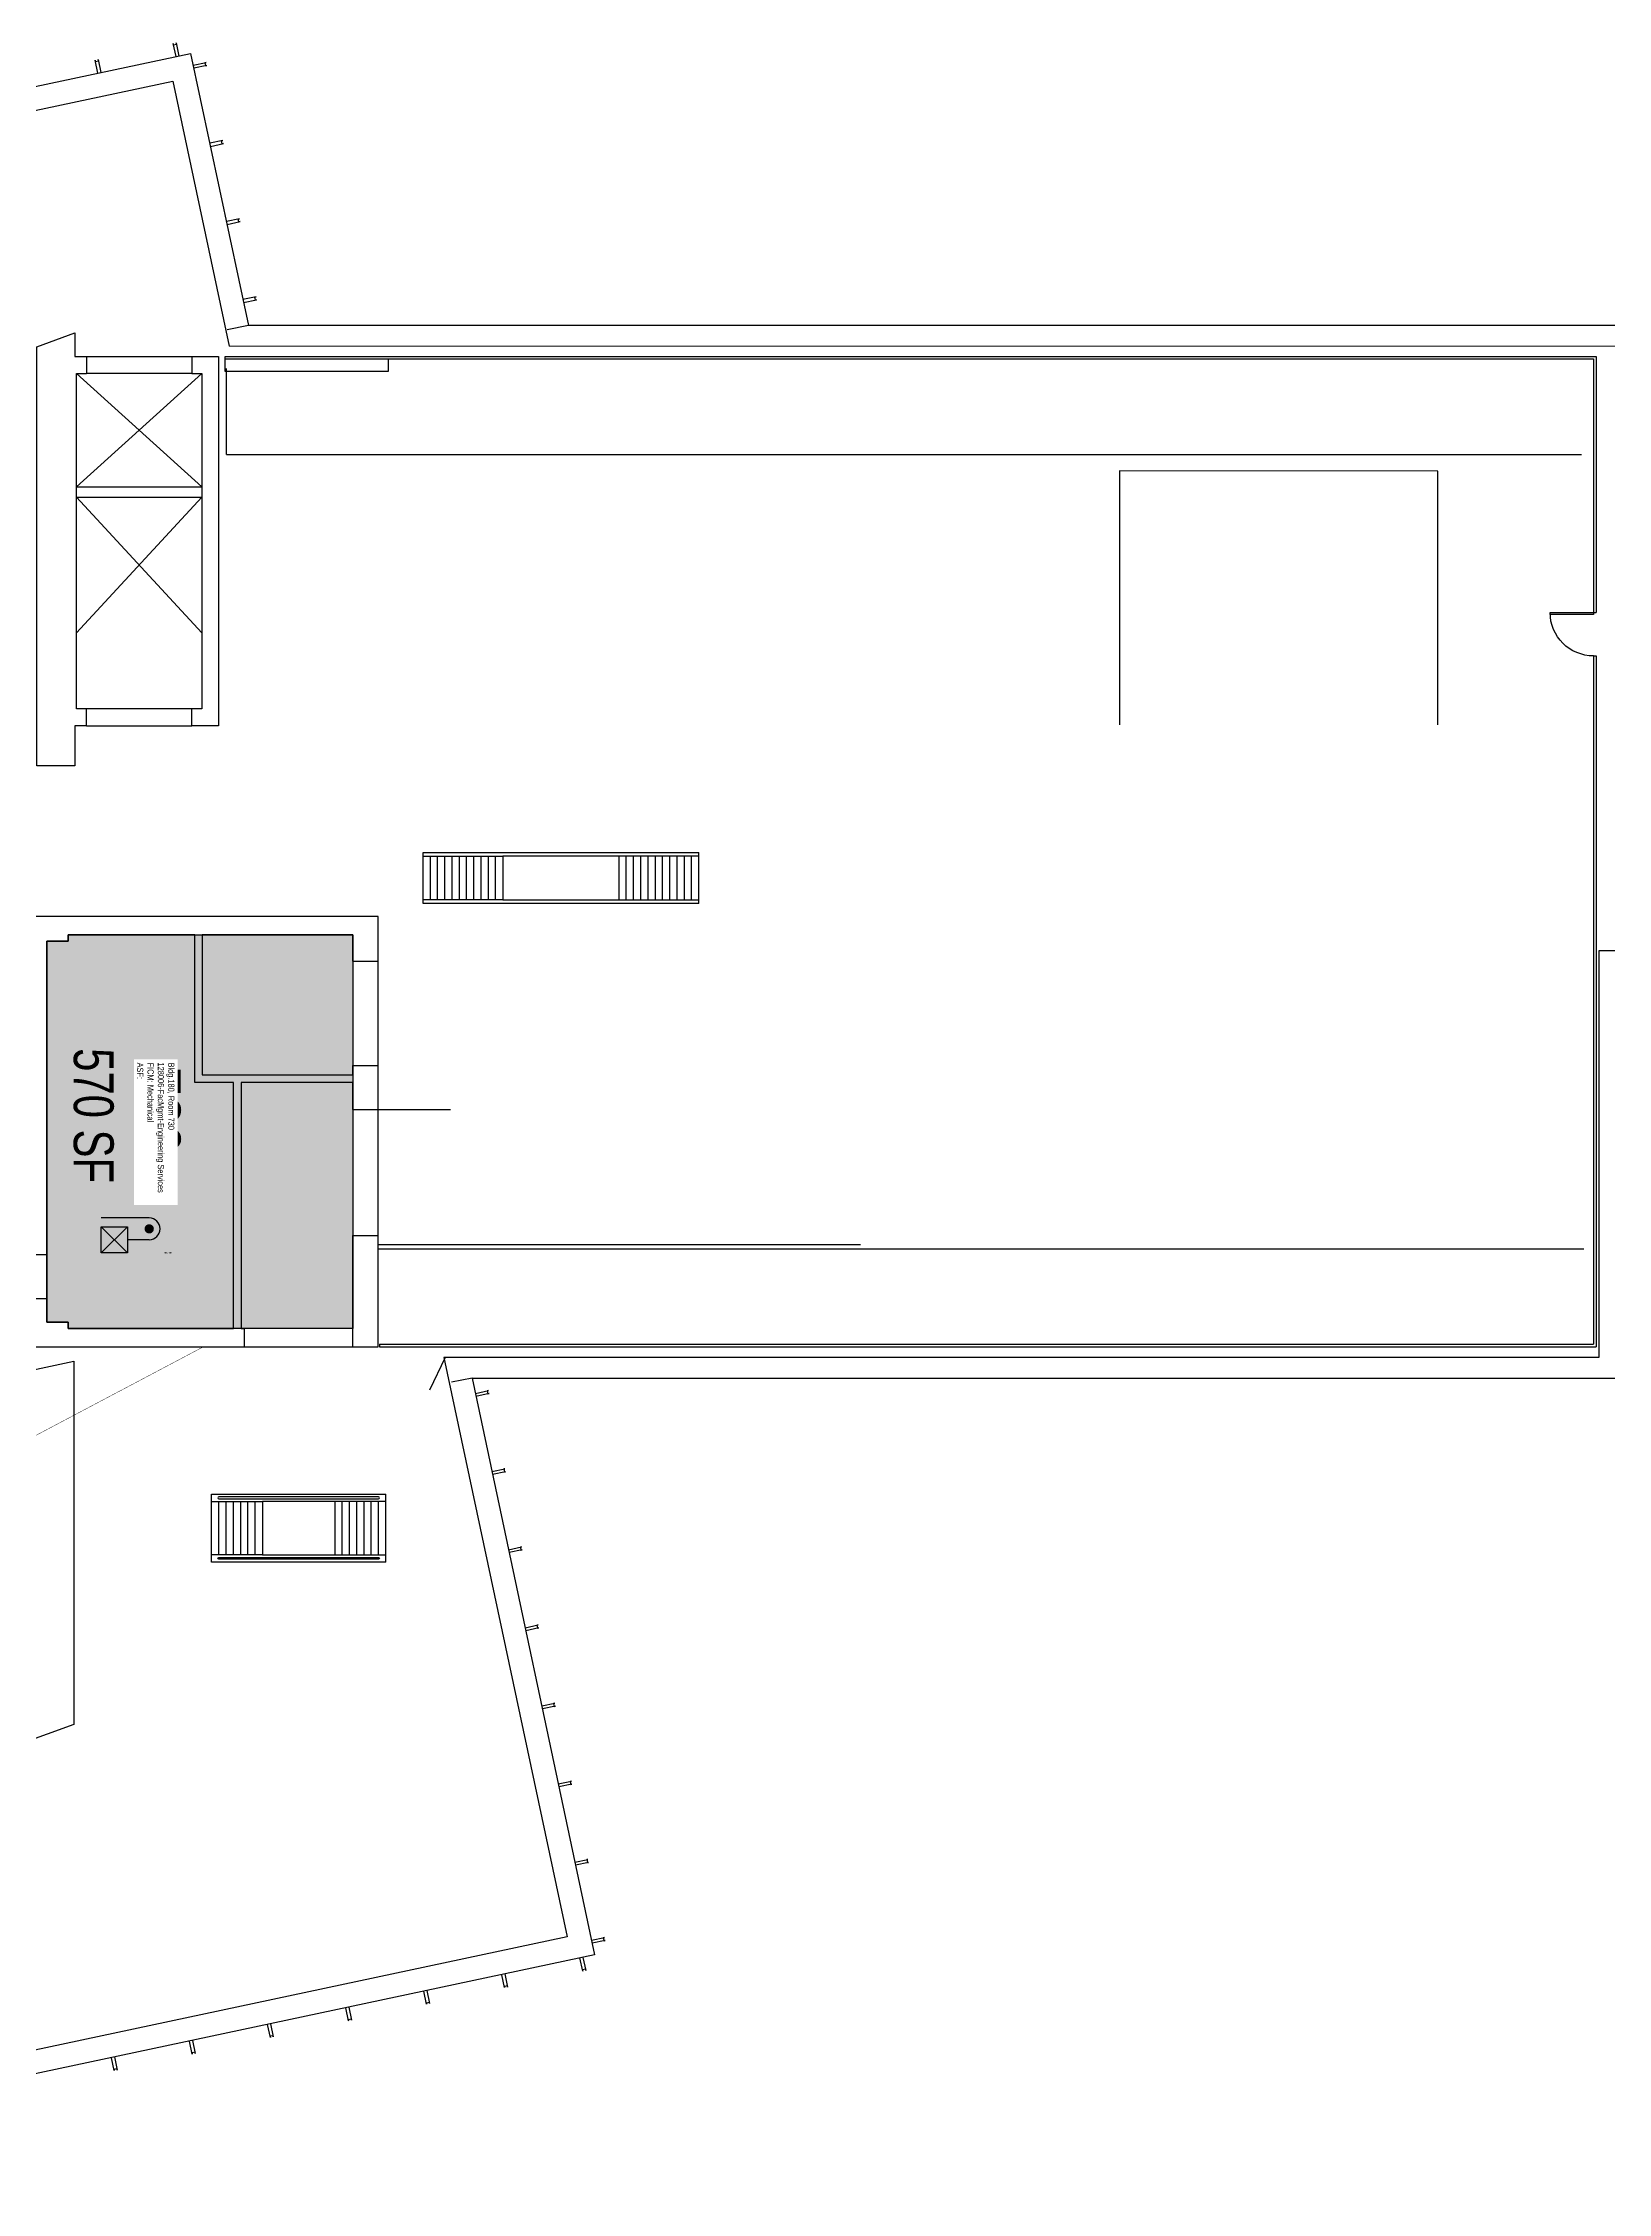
# Model space of a CAD drawing. Header units: inches. Extents: x 69212139 to 69217811, y 27675427 to 27678930.
# Drawn here: x 69215319 to 69216613, y 27677154 to 27678930 of the extents above; entities that cross this region are included whole.
import ezdxf
from ezdxf.enums import TextEntityAlignment as Align

# ---------------------------------------------------------------- set-up
doc = ezdxf.new("R2010")
doc.units = ezdxf.units.IN
doc.header["$LTSCALE"] = 0.25
doc.header["$MEASUREMENT"] = 0
doc.layers.get('0').update_dxf_attribs({"linetype": 'CONTINUOUS'})
for name, color, linetype in [('A-DOOR', 2, 'CONTINUOUS'), ('A-FLOR', 3, 'CONTINUOUS'), ('A-IDEN-ICON', 4, 'CONTINUOUS'), ('A-IDEN-RNUM', 7, 'CONTINUOUS'), ('A-IDEN-SNUM', 4, 'CONTINUOUS'), ('A-IDEN-VNUM', 4, 'CONTINUOUS'), ('A-ROOF', 2, 'CONTINUOUS'), ('A-WALL', 5, 'CONTINUOUS'), ('AREA-ASSIGN', 7, 'CONTINUOUS'), ('AREA-GROSS', 1, 'CONTINUOUS'), ('AREA-TEXT', 3, 'CONTINUOUS'), ('Rooms-Category-Color', 7, 'CONTINUOUS'), ('Rooms-College-Color', 7, 'CONTINUOUS'), ('Rooms-Department-Color', 7, 'CONTINUOUS'), ('Rooms-Division-Color', 7, 'CONTINUOUS'), ('Rooms-Information', 7, 'CONTINUOUS')]:
    doc.layers.add(name, color=color, linetype=linetype)
doc.styles.add('CP_AREA', font='arial.ttf', dxfattribs={"height": 15})
doc.styles.add('CP_ROOMSNUMBER', font='arial.ttf', dxfattribs={"height": 1})
doc.styles.add('CP_ROOMVNUMBER', font='arial.ttf', dxfattribs={"width": 0.85, "height": 0.075})

# ---------------------------------------------------------------- blocks, each defined once
blk = doc.blocks.new('Z08D36')
at = {"linetype": 'Continuous', "lineweight": -3}
blk.add_lwpolyline([(-18, 0), (-16.25, 0), (-16.25, 36), (-18, 36)], close=True, dxfattribs=at)
blk.add_arc((-18, 0), 36, 0, 90)
blk = doc.blocks.new('CPELEV')
for p, q in [((-0.035, 0.03), (-0.035, -0.08)), ((0.015, 0.03), (0.015, -0.02)), ((0.045, -0.08), (-0.015, -0.02)), ((-0.015, -0.08), (0.045, -0.02)), ((-0.015, -0.02), (0.045, -0.02)), ((-0.015, -0.08), (-0.015, -0.02)), ((0.045, -0.02), (0.045, -0.08)), ((0.045, -0.08), (-0.015, -0.08))]:
    blk.add_line(p, q)
at = {"const_width": 0.0106}
blk.add_lwpolyline([(-0.0153, 0.03, 1), (-0.0047, 0.03, 1)], format="xyb", close=True, dxfattribs=at)
blk.add_arc((-0.01, 0.03), 0.025, 0, 180)

msp = doc.modelspace()

# ---------------------------------------------------------------- hatches: boundary and pattern name
at = {"layer": 'Rooms-Category-Color', "true_color": 0xadadad}
msp.add_hatch(color=253, dxfattribs=at).paths.add_polyline_path([(69215322.5, 27678188), (69215340.1, 27678188), (69215340.1, 27678193.4), (69215575.5, 27678193.4), (69215575.5, 27677868), (69215340.1, 27677868), (69215340.1, 27677873.4), (69215322.5, 27677873.4)])
at = {"layer": 'Rooms-College-Color', "true_color": 0xadadad}
msp.add_hatch(color=253, dxfattribs=at).paths.add_polyline_path([(69215322.5, 27678188), (69215340.1, 27678188), (69215340.1, 27678193.4), (69215575.5, 27678193.4), (69215575.5, 27677868), (69215340.1, 27677868), (69215340.1, 27677873.4), (69215322.5, 27677873.4)])
at = {"layer": 'Rooms-Department-Color', "true_color": 0xacacac}
msp.add_hatch(color=253, dxfattribs=at).paths.add_polyline_path([(69215322.5, 27678188), (69215340.1, 27678188), (69215340.1, 27678193.4), (69215575.5, 27678193.4), (69215575.5, 27677868), (69215340.1, 27677868), (69215340.1, 27677873.4), (69215322.5, 27677873.4)])
at = {"layer": 'Rooms-Division-Color', "true_color": 0xadadad}
msp.add_hatch(color=253, dxfattribs=at).paths.add_polyline_path([(69215322.5, 27678188), (69215340.1, 27678188), (69215340.1, 27678193.4), (69215575.5, 27678193.4), (69215575.5, 27677868), (69215340.1, 27677868), (69215340.1, 27677873.4), (69215322.5, 27677873.4)])

# ---------------------------------------------------------------- linework, layer by layer
at = {"layer": 'A-FLOR'}
for p, q in [((69215347.1, 27678563.6), (69215450.5, 27678657.3)), ((69215347.1, 27678657.3), (69215450.5, 27678563.6)), ((69215355.2, 27678671.3), (69215442.3, 27678671.3)), ((69215442.3, 27678657.2), (69215355.2, 27678657.2)), ((69215471, 27678590.3), (69215471, 27678661.3)), ((69215471, 27678590.3), (69216591.2, 27678590.3)), ((69215347.1, 27678563.6), (69215450.5, 27678563.6)), ((69215347.1, 27678555.1), (69215450.5, 27678555.1)), ((69215347.1, 27678555.1), (69215450.5, 27678442.8)), ((69215347.1, 27678442.8), (69215450.5, 27678555.1)), ((69215442.3, 27678380.1), (69215355.2, 27678380.1)), ((69215355.2, 27678366.1), (69215442.3, 27678366.1)), ((69215322.5, 27677928.9), (69215322.5, 27677892.9)), ((69215596.5, 27677933.8), (69216593.2, 27677933.8)), ((69214980.7, 27677763.7), (69215344.7, 27677841.1)), ((69215344.7, 27677841.1), (69215344.7, 27677540.9)), ((69215458.7, 27677731.1), (69215602.7, 27677731.1)), ((69215458.7, 27677675.1), (69215458.7, 27677731.1)), ((69215602.7, 27677675.1), (69215602.7, 27677731.1)), ((69215458.7, 27677725.1), (69215500.7, 27677725.1)), ((69215464.7, 27677681.1), (69215464.7, 27677725.1)), ((69215470.7, 27677681.1), (69215470.7, 27677725.1)), ((69215476.7, 27677681.1), (69215476.7, 27677725.1)), ((69215482.7, 27677681.1), (69215482.7, 27677725.1)), ((69215488.7, 27677681.1), (69215488.7, 27677725.1)), ((69215494.7, 27677681.1), (69215494.7, 27677725.1)), ((69215602.7, 27677725.1), (69215560.7, 27677725.1)), ((69215566.7, 27677681.1), (69215566.7, 27677725.1)), ((69215572.7, 27677681.1), (69215572.7, 27677725.1)), ((69215578.7, 27677681.1), (69215578.7, 27677725.1)), ((69215584.7, 27677681.1), (69215584.7, 27677725.1)), ((69215590.7, 27677681.1), (69215590.7, 27677725.1)), ((69215596.7, 27677681.1), (69215596.7, 27677725.1)), ((69215500.7, 27677681.1), (69215458.7, 27677681.1)), ((69215560.7, 27677681.1), (69215602.7, 27677681.1)), ((69215602.7, 27677675.1), (69215458.7, 27677675.1)), ((69215344.7, 27677540.9), (69215094.9, 27677450))]:
    msp.add_line(p, q, dxfattribs=at)
msp.add_lwpolyline([(69216472.3, 27678367), (69216472.3, 27678576.5), (69216209.3, 27678576.7), (69216209.3, 27678367)], dxfattribs=at)
for points in [[(69215596.7, 27677728.9), (69215464.7, 27677728.9, 1), (69215464.7, 27677727.4), (69215596.7, 27677727.4, 1)], [(69215596.7, 27677677.4), (69215464.7, 27677677.4, -1), (69215464.7, 27677678.9), (69215596.7, 27677678.9, -1)]]:
    msp.add_lwpolyline(points, format="xyb", close=True, dxfattribs=at)
msp.add_lwpolyline([(69215500.7, 27677725.1), (69215500.7, 27677681.1), (69215560.7, 27677681.1), (69215560.7, 27677725.1)], close=True, dxfattribs=at)
at = {"layer": 'A-ROOF'}
for p, q in [((69214515.8, 27678724.9), (69215441.3, 27678921.6)), ((69215441.3, 27678921.6), (69215489.1, 27678696.9)), ((69215489.1, 27678696.9), (69215471.5, 27678693.2)), ((69215633.5, 27678261.3), (69215861.5, 27678261.3)), ((69215633.5, 27678219.3), (69215633.5, 27678261.3)), ((69215633.5, 27678258.3), (69215699.5, 27678258.3)), ((69215639.5, 27678222.3), (69215639.5, 27678258.3)), ((69215645.5, 27678222.3), (69215645.5, 27678258.3)), ((69215651.5, 27678222.3), (69215651.5, 27678258.3)), ((69215657.5, 27678222.3), (69215657.5, 27678258.3)), ((69215663.5, 27678222.3), (69215663.5, 27678258.3)), ((69215669.5, 27678222.3), (69215669.5, 27678258.3)), ((69215675.5, 27678222.3), (69215675.5, 27678258.3)), ((69215681.5, 27678222.3), (69215681.5, 27678258.3)), ((69215687.5, 27678222.3), (69215687.5, 27678258.3)), ((69215693.5, 27678222.3), (69215693.5, 27678258.3)), ((69215861.5, 27678258.3), (69215795.5, 27678258.3)), ((69215801.5, 27678222.3), (69215801.5, 27678258.3)), ((69215807.5, 27678222.3), (69215807.5, 27678258.3)), ((69215813.5, 27678222.3), (69215813.5, 27678258.3)), ((69215819.5, 27678222.3), (69215819.5, 27678258.3)), ((69215825.5, 27678222.3), (69215825.5, 27678258.3)), ((69215831.5, 27678222.3), (69215831.5, 27678258.3)), ((69215837.5, 27678222.3), (69215837.5, 27678258.3)), ((69215843.5, 27678222.3), (69215843.5, 27678258.3)), ((69215849.5, 27678222.3), (69215849.5, 27678258.3)), ((69215855.5, 27678222.3), (69215855.5, 27678258.3)), ((69215861.5, 27678219.3), (69215861.5, 27678261.3)), ((69215699.5, 27678222.3), (69215633.5, 27678222.3)), ((69215861.5, 27678219.3), (69215633.5, 27678219.3)), ((69215795.5, 27678222.3), (69215861.5, 27678222.3)), ((69215995.1, 27677937.1), (69215596.5, 27677937.1)), ((69215639.2, 27677817.4), (69215651.9, 27677844.4)), ((69215674, 27677827.1), (69215657.1, 27677823.6)), ((69215674, 27677827.1), (69215775.3, 27677350.4)), ((69215775.3, 27677350.4), (69214849.8, 27677153.7))]:
    msp.add_line(p, q, dxfattribs=at)
for points in [[(69215429.3, 27678919), (69215427, 27678929.8), (69215427.2, 27678928.8), (69215429.6, 27678929.3), (69215429.4, 27678930.3), (69215431.7, 27678919.5)], [(69215364.7, 27678905.3), (69215362.4, 27678916.1), (69215362.6, 27678915.1), (69215365.1, 27678915.6), (69215364.9, 27678916.6), (69215367.1, 27678905.8)], [(69215443.4, 27678911.9), (69215454.2, 27678914.2), (69215453.2, 27678914), (69215453.7, 27678911.6), (69215454.7, 27678911.8), (69215444, 27678909.5)], [(69214648.2, 27678194.7), (69214538.6, 27678710), (69215426.5, 27678898.8), (69215473.1, 27678679.7)], [(69215457.7, 27678844.9), (69215468.4, 27678847.2), (69215467.5, 27678847), (69215466.9, 27678849.5), (69215467.9, 27678849.7), (69215457.2, 27678847.4)], [(69215471.4, 27678780.4), (69215482.2, 27678782.7), (69215481.2, 27678782.4), (69215480.7, 27678784.9), (69215481.6, 27678785.1), (69215470.9, 27678782.8)], [(69215485.1, 27678715.8), (69215495.9, 27678718.1), (69215494.9, 27678717.9), (69215494.4, 27678720.3), (69215495.4, 27678720.5), (69215484.6, 27678718.3)], [(69217618.9, 27678216.9), (69217618.9, 27678696.9), (69215489.1, 27678696.9)], [(69217601.7, 27678199.6), (69217601.7, 27678679.6), (69215473.1, 27678679.7)], [(69215674, 27677827.1), (69216622.9, 27677827.1), (69216622.9, 27678163.3), (69217810.9, 27678163.3), (69217810.9, 27678216.9), (69217618.9, 27678216.9)], [(69215650.7, 27677844.4), (69216605.7, 27677844.4), (69216605.7, 27678180.5), (69217793.7, 27678180.5), (69217793.7, 27678199.6), (69217601.7, 27678199.6)], [(69215650.7, 27677844), (69215752.5, 27677365.3), (69214864.6, 27677176.5), (69214823.5, 27677369.7), (69214813.8, 27677366.1)], [(69215676.7, 27677814.4), (69215687.5, 27677816.7), (69215686.5, 27677816.5), (69215687, 27677814.1), (69215688, 27677814.3), (69215677.2, 27677812)], [(69215690.4, 27677749.9), (69215701.2, 27677752.2), (69215700.2, 27677752), (69215700.7, 27677749.5), (69215701.7, 27677749.7), (69215690.9, 27677747.4)], [(69215704.1, 27677685.3), (69215714.9, 27677687.6), (69215713.9, 27677687.4), (69215714.4, 27677685), (69215715.4, 27677685.2), (69215704.7, 27677682.9)], [(69215717.9, 27677620.8), (69215728.6, 27677623.1), (69215727.6, 27677622.9), (69215728.2, 27677620.4), (69215729.1, 27677620.6), (69215718.4, 27677618.3)], [(69215731.6, 27677556.2), (69215742.3, 27677558.5), (69215741.4, 27677558.3), (69215741.9, 27677555.8), (69215742.9, 27677556.1), (69215732.1, 27677553.8)], [(69215745.3, 27677491.7), (69215756.1, 27677493.9), (69215755.1, 27677493.7), (69215755.6, 27677491.3), (69215756.6, 27677491.5), (69215745.8, 27677489.2)], [(69215759, 27677427.1), (69215769.8, 27677429.4), (69215768.8, 27677429.2), (69215769.3, 27677426.7), (69215770.3, 27677426.9), (69215759.5, 27677424.7)], [(69215772.8, 27677362.5), (69215783.5, 27677364.8), (69215782.5, 27677364.6), (69215783.1, 27677362.2), (69215784, 27677362.4), (69215773.3, 27677360.1)], [(69215765.7, 27677348.4), (69215768, 27677337.6), (69215767.7, 27677338.6), (69215765.3, 27677338.1), (69215765.5, 27677337.1), (69215763.2, 27677347.9)], [(69215701.1, 27677334.7), (69215703.4, 27677323.9), (69215703.2, 27677324.9), (69215700.7, 27677324.4), (69215700.9, 27677323.4), (69215698.7, 27677334.1)], [(69215572, 27677307.2), (69215574.3, 27677296.5), (69215574.1, 27677297.4), (69215571.6, 27677296.9), (69215571.8, 27677295.9), (69215569.5, 27677306.7)], [(69215636.5, 27677320.9), (69215638.8, 27677310.2), (69215638.6, 27677311.2), (69215636.2, 27677310.6), (69215636.4, 27677309.7), (69215634.1, 27677320.4)], [(69215507.4, 27677293.5), (69215509.7, 27677282.7), (69215509.5, 27677283.7), (69215507.1, 27677283.2), (69215507.3, 27677282.2), (69215505, 27677293)], [(69215442.9, 27677279.8), (69215445.2, 27677269), (69215445, 27677270), (69215442.5, 27677269.5), (69215442.7, 27677268.5), (69215440.4, 27677279.3)], [(69215378.3, 27677266.1), (69215380.6, 27677255.3), (69215380.4, 27677256.3), (69215378, 27677255.7), (69215378.2, 27677254.8), (69215375.9, 27677265.5)]]:
    msp.add_lwpolyline(points, dxfattribs=at)
for points in [[(69215470, 27678669.3), (69215604.7, 27678669.3), (69215604.7, 27678658.9), (69215470, 27678658.9)], [(69215699.5, 27678258.3), (69215699.5, 27678222.3), (69215795.5, 27678222.3), (69215795.5, 27678258.3)]]:
    msp.add_lwpolyline(points, close=True, dxfattribs=at)
at = {"layer": 'A-WALL'}
for p, q in [((69215355.2, 27678671.3), (69215355.2, 27678657.2)), ((69215442.3, 27678671.3), (69215442.3, 27678657.2)), ((69215470, 27678671.3), (69216603.2, 27678671.3)), ((69215470, 27678669.3), (69215470, 27678671.3)), ((69215470, 27678669.3), (69216601.2, 27678669.3)), ((69216601.2, 27678669.3), (69216601.2, 27678459.8)), ((69216603.2, 27678671.3), (69216603.2, 27678459.8)), ((69216601.2, 27678459.8), (69216603.2, 27678459.8)), ((69216601.2, 27678423.8), (69216601.2, 27677855)), ((69216601.2, 27678423.8), (69216603.2, 27678423.8)), ((69216603.2, 27678423.8), (69216603.2, 27677853)), ((69215355.2, 27678366.1), (69215355.2, 27678380.1)), ((69215442.3, 27678366.1), (69215442.3, 27678380.1)), ((69215575.5, 27678171.5), (69215596.5, 27678171.5)), ((69215575.5, 27678085.5), (69215596.5, 27678085.5)), ((69215575.5, 27678071.4), (69215483, 27678071.4)), ((69215575.5, 27678048.9), (69215575.5, 27678071.4)), ((69215575.5, 27678048.9), (69215596.5, 27678048.9)), ((69215596.5, 27678048.9), (69215656.1, 27678048.9)), ((69215575.5, 27677853), (69215575.5, 27677944.9)), ((69215575.5, 27677944.9), (69215596.5, 27677944.9)), ((69215486, 27677853), (69215486, 27677868)), ((69215597.5, 27677855), (69216601.2, 27677855)), ((69215597.5, 27677855), (69215597.5, 27677853)), ((69215597.5, 27677853), (69216603.2, 27677853))]:
    msp.add_line(p, q, dxfattribs=at)
for points in [[(69215345.6, 27678366.1), (69215345.6, 27678333), (69215314.1, 27678333), (69215314.1, 27678679.3), (69215345.6, 27678690.8), (69215345.6, 27678671.3)], [(69215345.6, 27678671.3), (69215355.2, 27678671.3)], [(69215355.2, 27678380.1), (69215347.1, 27678380.1), (69215347.1, 27678657.3), (69215355.2, 27678657.3)], [(69215442.3, 27678671.3), (69215464.5, 27678671.3), (69215464.5, 27678366.1), (69215442.3, 27678366.1)], [(69215442.3, 27678657.3), (69215450.5, 27678657.3), (69215450.5, 27678380.1), (69215442.3, 27678380.1)], [(69215355.2, 27678366.1), (69215345.6, 27678366.1)], [(69215307.5, 27677892.9), (69215307.5, 27677853), (69215596.5, 27677853), (69215596.5, 27678208.4), (69215307.5, 27678208.4), (69215307.5, 27677928.9)], [(69215307.5, 27677892.9), (69215322.5, 27677892.9), (69215322.5, 27677873.4), (69215340.1, 27677873.4), (69215340.1, 27677868), (69215476.7, 27677868), (69215476.7, 27678071.4), (69215444.7, 27678071.4), (69215444.7, 27678193.4), (69215340.1, 27678193.4), (69215340.1, 27678188), (69215322.5, 27678188), (69215322.5, 27677928.9), (69215307.5, 27677928.9)], [(69215575.5, 27678171.5), (69215575.5, 27678193.4), (69215451, 27678193.4), (69215451, 27678077.6), (69215575.5, 27678077.6), (69215575.5, 27678085.5)], [(69215483, 27678071.4), (69215483, 27677868), (69215486, 27677868)]]:
    msp.add_lwpolyline(points, dxfattribs=at)
at = {"layer": 'AREA-ASSIGN'}
msp.add_lwpolyline([(69215322.5, 27678188), (69215340.1, 27678188), (69215340.1, 27678193.4), (69215575.5, 27678193.4), (69215575.5, 27677868), (69215340.1, 27677868), (69215340.1, 27677873.4), (69215322.5, 27677873.4)], close=True, dxfattribs=at)
at = {"layer": 'AREA-GROSS'}
msp.add_lwpolyline([(69215452, 27677853, 0.33, 0.33, 0), (69215596.5, 27677853, 0.33, 0.33, 0), (69215596.5, 27678208.4, 0.33, 0.33, 0), (69215307.5, 27678208.4, 0.33, 0.33, 0), (69215307.5, 27677853, 0.33, 0.33, 0), (69215452, 27677853, 0.33, 0.33, 0), (69215029.5, 27677629.6, 0.33, 0.33, 0), (69214964.2, 27677809.1, 0.33, 0.33, 0), (69214807.7, 27677752.2, 0.33, 0.33, 0), (69214938.4, 27677393, 0.33, 0.33, 0), (69215094.9, 27677450, 0.33, 0.33, 0), (69215029.5, 27677629.6, 0.33, 0.33, 0)], format="xyseb", close=True, dxfattribs=at)

# ---------------------------------------------------------------- block references
at = {"layer": 'A-DOOR', "xscale": -1, "rotation": 90}
msp.add_blockref('Z08D36', (69216601.2, 27678441.8), dxfattribs=at)
at = {"layer": 'A-IDEN-ICON', "xscale": 360.0000000025632, "yscale": 360.0000000025632, "zscale": 360.0000000025632, "rotation": 270}
msp.add_blockref('CPELEV', (69215396.3, 27677946.8), dxfattribs=at)

# ---------------------------------------------------------------- texts
at = {"layer": 'A-IDEN-RNUM', "style": 'CP_ROOMSNUMBER'}
msp.add_text('0730-00', height=1, dxfattribs=at).set_placement((69215422.5, 27677930.6), align=Align.MIDDLE)
at = {"layer": 'A-IDEN-SNUM', "style": 'CP_ROOMSNUMBER'}
msp.add_text('1800073000', height=1, dxfattribs=at).set_placement((69215422.5, 27677930.6), align=Align.MIDDLE)
at = {"layer": 'A-IDEN-VNUM', "style": 'CP_ROOMVNUMBER', "width": 0.85}
msp.add_text('730', height=36, rotation=270, dxfattribs=at).set_placement((69215415, 27678048.5), align=Align.MIDDLE)
at = {"layer": 'AREA-TEXT', "style": 'CP_AREA', "width": 0.75}
msp.add_text('570 SF', height=33, rotation=270, dxfattribs=at).set_placement((69215361.2, 27678044), align=Align.MIDDLE_CENTER)

# ---------------------------------------------------------------- next in the draw order: texts
at = {"layer": 'Rooms-Information', "insert": (69215397, 27678087.8), "char_height": 5.143, "width": 115.2, "attachment_point": 7, "rotation": 270, "style": 'CP_ROOMVNUMBER', "bg_fill": 3, "box_fill_scale": 1.5, "bg_fill_color": 256, "bg_fill_true_color": 13158600, "bg_fill_transparency": 0}
msp.add_mtext('Bldg.180, Room 730^M^J128006-FacMgmt-Engineering Services^M^JFICM: Mechanical^M^JASF: ', dxfattribs=at)

doc.saveas('drawing.dxf')
